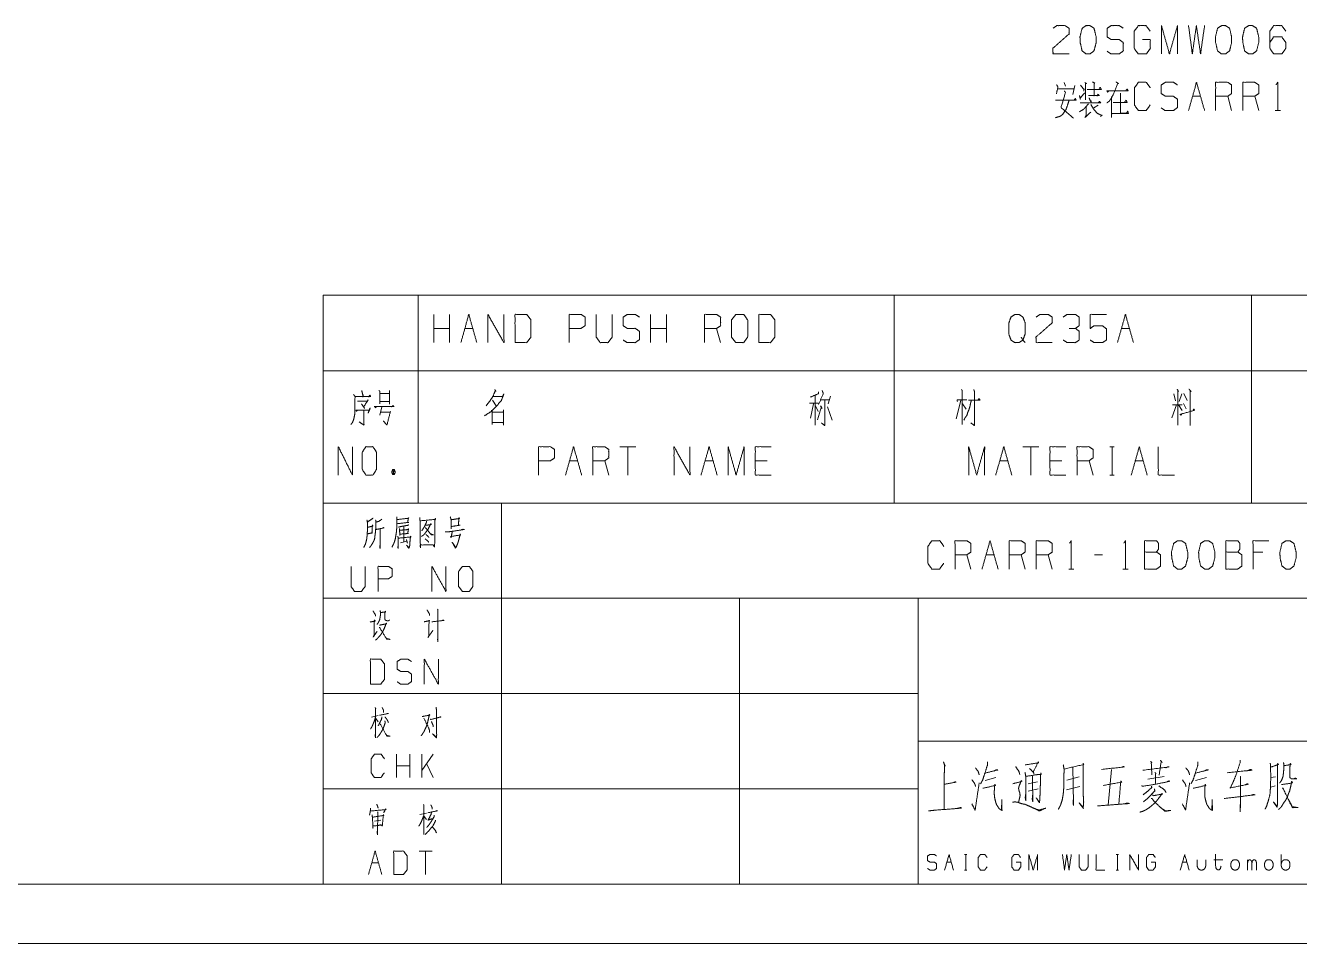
# Model space of a CAD drawing. Header units: millimetres. Extents: x 0 to 420, y 0 to 297.
# Drawn here: x 210 to 317, y 0 to 77.1 of the extents above; entities that cross this region are included whole.
import ezdxf

# ---------------------------------------------------------------- set-up
doc = ezdxf.new("R2010")
doc.units = ezdxf.units.MM
doc.layers.add('101', color=7, linetype='Continuous', true_color=0xffffff)

msp = doc.modelspace()

# ---------------------------------------------------------------- linework, layer by layer
at = {"layer": '101', "color": 72, "linetype": 'Continuous', "lineweight": 18}
for p, q in [((296.71, 71.8), (298.09, 71.8)), ((297.28, 72.33), (297.38, 72.03)), ((298.18, 72.08), (298, 71.33)), ((308.06, 71.18), (308.73, 71.18)), ((311.34, 69.98), (311.01, 71.18)), ((313.62, 69.98), (313.28, 71.18)), ((300.12, 70.43), (299.75, 70.2)), ((315.01, 69.98), (315.44, 69.98)), ((235, 54.46), (235, 48.11)), ((235, 54.46), (243, 54.46)), ((243, 54.46), (243, 48.11)), ((243, 54.46), (283, 54.46)), ((283, 54.46), (313, 54.46)), ((283, 54.46), (283, 48.11)), ((313, 54.46), (338, 54.46)), ((313, 54.46), (313, 48.11)), ((244.3, 50.48), (244.3, 52.85)), ((245.64, 50.48), (245.64, 52.85)), ((262.51, 50.48), (262.51, 52.85)), ((263.85, 50.48), (263.85, 52.85)), ((245.64, 51.68), (244.3, 51.68)), ((246.91, 51.68), (247.58, 51.68)), ((263.85, 51.68), (262.51, 51.68)), ((268.41, 50.48), (268.07, 51.68)), ((302.09, 51.68), (302.76, 51.68)), ((235, 48.11), (235, 37)), ((235, 48.11), (243, 48.11)), ((243, 48.11), (283, 48.11)), ((243, 48.11), (243, 37)), ((283, 48.11), (313, 48.11)), ((283, 48.11), (283, 37)), ((313, 48.11), (338, 48.11)), ((313, 48.11), (313, 37)), ((239.76, 46.22), (240.58, 46.22)), ((240.59, 46.45), (240.59, 45.3)), ((276.35, 46.08), (276.35, 43.55)), ((306.49, 46.18), (306.62, 45.6)), ((307.15, 46.18), (306.94, 45.53)), ((307.33, 46.2), (307.61, 45.62)), ((239.76, 45.53), (240.58, 45.53)), ((239.95, 45.08), (239.76, 44.38)), ((249.23, 45.65), (249.55, 45.17)), ((275.88, 45.4), (276.64, 45.4)), ((276.21, 45.35), (275.95, 44.13)), ((276.39, 45.17), (276.6, 44.7)), ((276.87, 45.12), (276.55, 44)), ((276.78, 45.68), (277.56, 45.68)), ((276.8, 45.17), (276.94, 44.95)), ((277.38, 45.08), (277.79, 43.98)), ((277.63, 45.98), (277.45, 45.35)), ((288.6, 45.62), (288.21, 44.08)), ((288.74, 45.35), (289.04, 44.9)), ((306.72, 45.25), (306.32, 44.17)), ((306.37, 45.25), (307.18, 45.25)), ((306.87, 45.25), (307.18, 44.77)), ((307.31, 45.37), (307.52, 44.92)), ((239.81, 44.65), (240.59, 44.65)), ((261.28, 41.74), (259.94, 41.74)), ((260.61, 41.74), (260.61, 39.36)), ((295.14, 41.74), (293.8, 41.74)), ((294.47, 41.74), (294.47, 39.36)), ((301.12, 41.74), (301.46, 41.74)), ((301.3, 41.74), (301.3, 39.36)), ((240.85, 39.81), (240.99, 39.39)), ((255.72, 40.56), (256.39, 40.56)), ((259, 39.36), (258.67, 40.56)), ((267.1, 40.56), (267.77, 40.56)), ((272.33, 40.56), (271.32, 40.56)), ((291.86, 40.56), (292.53, 40.56)), ((297.08, 40.56), (296.08, 40.56)), ((299.7, 39.36), (299.36, 40.56)), ((303.24, 40.56), (303.91, 40.56)), ((301.12, 39.36), (301.46, 39.36)), ((235, 37), (243, 37)), ((243, 37), (283, 37)), ((283, 37), (313, 37)), ((313, 37), (338, 37)), ((241.79, 35.05), (241.78, 33.74)), ((241.5, 33.66), (242.04, 33.81)), ((289.44, 31.46), (289.1, 32.66)), ((290.71, 32.66), (291.38, 32.66)), ((293.99, 31.46), (293.66, 32.66)), ((296.27, 31.46), (295.93, 32.66)), ((300.49, 32.66), (299.81, 32.66)), ((313.97, 32.89), (313.14, 32.89)), ((297.66, 31.46), (298.09, 31.46)), ((302.21, 31.46), (302.64, 31.46)), ((239.62, 19.15), (239.06, 19.01)), ((239.43, 18.9), (239.63, 18.63)), ((241.17, 13.94), (241.17, 15.91)), ((242.28, 13.94), (242.28, 15.91)), ((243.29, 13.94), (243.29, 15.91)), ((244.25, 15.91), (243.29, 14.54)), ((244.25, 13.94), (243.7, 15.12)), ((242.28, 14.94), (241.17, 14.94)), ((290.64, 13.69), (291.54, 13.94)), ((298.54, 14.01), (297.49, 13.73)), ((301.25, 14.63), (300.98, 11.62)), ((304.3, 13.8), (305.66, 14.04)), ((308.32, 13.69), (309.22, 13.94)), ((315.02, 14.01), (314.63, 13.94)), ((294.25, 13.42), (295.03, 13.59)), ((294.25, 12.8), (295.08, 13)), ((297.47, 12.9), (298.59, 13.18)), ((315, 13.25), (314.63, 13.14)), ((243.7, 10.96), (243.12, 10.84)), ((239.32, 10.28), (239.85, 10.36)), ((243.49, 10.67), (243.68, 10.43)), ((244.18, 7.77), (243.07, 7.77)), ((243.62, 7.77), (243.62, 5.8)), ((239.1, 6.79), (239.66, 6.79)), ((287.41, 6.84), (287.78, 6.84)), ((288.91, 7.48), (289.1, 7.48)), ((289.01, 7.48), (289.01, 6.17)), ((301.64, 7.48), (301.83, 7.48)), ((301.74, 7.48), (301.74, 6.17)), ((307.21, 6.84), (307.58, 6.84)), ((309.85, 7.04), (310.59, 7.04)), ((312.68, 6.17), (312.68, 7.04)), ((315.51, 6.52), (315.51, 7.48)), ((288.91, 6.17), (289.1, 6.17)), ((301.64, 6.17), (301.83, 6.17))]:
    msp.add_line(p, q, dxfattribs=at)
at = {"layer": '101', "color": 133, "linetype": 'Continuous', "lineweight": 18}
for p, q in [((235, 37), (235, 5)), ((235, 37), (415, 37)), ((250, 37), (250, 5)), ((235, 29), (415, 29)), ((270, 29), (270, 5)), ((285, 29), (285, 5)), ((235, 21), (285, 21)), ((285, 17), (394, 17)), ((235, 13), (285, 13)), ((25, 5), (415, 5)), ((235, 5), (415, 5)), ((0, 0), (420, 0))]:
    msp.add_line(p, q, dxfattribs=at)
at = {"layer": '101', "color": 72, "linetype": 'Continuous', "lineweight": 18}
for points, knots in [([(296.34, 76.89), (296.66, 77.11), (297.35, 77.11), (297.68, 76.89), (297.68, 76.41), (296.32, 75.21), (296.34, 74.74), (297.68, 74.74)], [0, 0, 0.069691, 0.192979, 0.265274, 0.350227, 0.674741, 0.759753, 1, 1]), ([(299.45, 74.74), (299.78, 74.99), (299.96, 75.69), (299.96, 76.16), (299.78, 76.89), (299.45, 77.11), (299.11, 77.11), (298.78, 76.89), (298.6, 76.16), (298.62, 75.69), (298.78, 74.99), (299.11, 74.74), (299.45, 74.74)], [0, 0, 0.067524, 0.18397, 0.260583, 0.380943, 0.446139, 0.500306, 0.565503, 0.685862, 0.762528, 0.878309, 0.945834, 1, 1]), ([(300.88, 74.96), (301.21, 74.74), (301.9, 74.74), (302.24, 74.99), (302.24, 75.69), (301.9, 75.94), (301.23, 75.94), (300.88, 76.16), (300.88, 76.89), (301.23, 77.11), (301.9, 77.11), (302.24, 76.89)], [0, 0, 0.068037, 0.184056, 0.254519, 0.372335, 0.442798, 0.555842, 0.62637, 0.748394, 0.818922, 0.931966, 1, 1]), ([(303.84, 75.94), (304.51, 75.94), (304.51, 75.21), (304.18, 74.74), (303.49, 74.74), (303.15, 75.21), (303.15, 76.64), (303.51, 77.11), (304.16, 77.11), (304.5, 76.64)], [0, 0, 0.103295, 0.214795, 0.304261, 0.410274, 0.49974, 0.718895, 0.809957, 0.910534, 1, 1]), ([(305.45, 74.74), (305.45, 77.11), (306.12, 74.74), (306.79, 77.11), (306.79, 74.74)], [0, 0, 0.245192, 0.5, 0.754808, 1, 1]), ([(307.72, 77.11), (308.04, 74.74), (308.38, 77.11), (308.73, 74.74), (309.07, 77.11)], [0, 0, 0.249745, 0.499742, 0.750003, 1, 1]), ([(310.83, 74.74), (311.17, 74.99), (311.34, 75.69), (311.34, 76.16), (311.17, 76.89), (310.83, 77.11), (310.49, 77.11), (310.16, 76.89), (309.98, 76.16), (310, 75.69), (310.16, 74.99), (310.49, 74.74), (310.83, 74.74)], [0, 0, 0.067524, 0.18397, 0.260583, 0.380943, 0.446139, 0.500306, 0.565503, 0.685862, 0.762528, 0.878309, 0.945834, 1, 1]), ([(313.11, 74.74), (313.44, 74.99), (313.62, 75.69), (313.62, 76.16), (313.44, 76.89), (313.11, 77.11), (312.77, 77.11), (312.43, 76.89), (312.26, 76.16), (312.28, 75.69), (312.43, 74.99), (312.77, 74.74), (313.11, 74.74)], [0, 0, 0.067527, 0.183972, 0.260584, 0.380943, 0.446142, 0.500305, 0.565504, 0.685864, 0.76253, 0.87831, 0.945837, 1, 1]), ([(314.55, 75.69), (314.87, 76.16), (315.56, 76.16), (315.9, 75.69), (315.9, 75.21), (315.56, 74.74), (314.87, 74.74), (314.55, 75.21), (314.55, 76.64), (314.87, 77.11), (315.56, 77.11), (315.9, 76.64)], [0, 0, 0.076963, 0.16976, 0.248074, 0.312019, 0.390332, 0.483129, 0.560092, 0.751927, 0.82889, 0.921687, 1, 1]), ([(296.64, 72.15), (296.75, 71.95), (296.62, 71.38)], [0, 0, 0.277924, 1, 1]), ([(298.65, 72.1), (298.95, 71.73), (298.95, 71.8), (298.92, 71.6)], [0, 0, 0.633423, 0.732282, 1, 1]), ([(299.02, 72.33), (299.15, 72.23), (299.06, 72.3), (299.06, 70.88)], [0, 0, 0.093582, 0.161769, 1, 1]), ([(299.2, 71.75), (300.4, 71.75), (300.3, 71.93), (300.21, 71.83)], [0, 0, 0.780463, 0.913335, 1, 1]), ([(299.66, 72.38), (299.85, 72.28), (299.78, 72.3), (299.78, 71.23), (299.31, 71.23), (300.23, 71.23), (300.12, 71.35), (300.03, 71.2)], [0, 0, 0.070461, 0.094633, 0.441074, 0.594869, 0.891068, 0.943894, 1, 1]), ([(301.02, 71.63), (300.93, 71.53), (300.86, 71.63), (302.64, 71.63), (302.57, 71.8), (302.47, 71.68)], [0, 0, 0.055754, 0.106913, 0.852672, 0.931517, 1, 1]), ([(301.64, 72.38), (301.85, 72.23), (301.78, 72.28), (301.32, 71.15), (301.14, 70.88), (301.05, 70.75), (300.86, 70.63)], [0, 0, 0.114303, 0.152408, 0.687106, 0.830944, 0.898298, 1, 1]), ([(304.5, 70.45), (304.16, 69.98), (303.51, 69.98), (303.17, 70.45), (303.17, 71.88), (303.51, 72.35), (304.18, 72.35), (304.51, 71.88)], [0, 0, 0.11457, 0.243368, 0.357935, 0.638584, 0.753152, 0.88543, 1, 1]), ([(305.43, 70.2), (305.76, 69.98), (306.45, 69.98), (306.79, 70.23), (306.79, 70.93), (306.45, 71.18), (305.78, 71.18), (305.43, 71.4), (305.43, 72.13), (305.78, 72.35), (306.45, 72.35), (306.79, 72.13)], [0, 0, 0.068034, 0.184053, 0.254519, 0.372335, 0.442801, 0.555845, 0.62637, 0.748394, 0.818919, 0.931963, 1, 1]), ([(310, 69.98), (310, 72.35), (311.01, 72.35), (311.34, 72.13), (311.34, 71.4), (311.01, 71.18), (310, 71.18)], [0, 0, 0.400951, 0.571036, 0.639278, 0.761673, 0.829915, 1, 1]), ([(312.28, 69.98), (312.28, 72.35), (313.28, 72.35), (313.62, 72.13), (313.62, 71.4), (313.28, 71.18), (312.28, 71.18)], [0, 0, 0.400951, 0.571036, 0.639278, 0.761673, 0.829915, 1, 1]), ([(315.08, 72.15), (315.22, 72.35), (315.22, 69.98)], [0, 0, 0.093492, 1, 1]), ([(296.55, 70.85), (298.28, 70.85), (298.21, 71), (298.11, 70.85)], [0, 0, 0.832092, 0.911755, 1, 1]), ([(297.67, 70.8), (297.52, 70.33), (297.42, 70.05), (297.12, 69.63), (296.89, 69.48), (296.55, 69.38)], [0, 0, 0.256044, 0.408311, 0.677216, 0.81898, 1, 1]), ([(297.29, 71.63), (297.38, 71.5), (297.01, 70.23), (298.05, 69.35)], [0, 0, 0.053862, 0.521062, 1, 1]), ([(298.56, 71.25), (298.63, 70.93), (298.62, 71.03), (298.99, 71.48)], [0, 0, 0.326887, 0.426695, 1, 1]), ([(298.62, 70.63), (300.33, 70.63), (300.24, 70.75), (300.15, 70.65)], [0, 0, 0.856802, 0.933303, 1, 1]), ([(299.36, 71.05), (299.5, 70.75), (299.54, 70.8), (299.54, 70.65)], [0, 0, 0.610906, 0.723698, 1, 1]), ([(301.26, 71.15), (301.26, 69.38), (301.26, 69.73), (302.68, 69.73), (302.61, 69.93), (302.5, 69.75), (302.01, 69.75), (302.01, 71.45), (302.01, 70.65), (301.39, 70.65), (302.57, 70.65), (302.48, 70.85), (302.36, 70.7)], [0, 0, 0.193638, 0.231821, 0.386076, 0.409217, 0.43154, 0.485531, 0.670987, 0.758261, 0.825746, 0.954934, 0.978787, 1, 1]), ([(299.32, 70.55), (299.04, 70.23), (298.9, 70.08), (298.56, 69.88)], [0, 0, 0.419153, 0.61972, 1, 1]), ([(299.13, 70.3), (299.13, 69.58), (299.02, 69.4), (299.5, 69.85)], [0, 0, 0.457255, 0.58631, 1, 1]), ([(299.5, 70.5), (299.75, 70.1), (300.05, 69.75), (300.4, 69.58), (300.47, 69.6), (300.33, 69.48)], [0, 0, 0.295853, 0.586009, 0.834108, 0.881285, 1, 1]), ([(248.85, 50.48), (248.85, 52.85), (250.2, 50.48), (250.2, 52.85)], [0, 0, 0.317574, 0.682426, 1, 1]), ([(251.13, 50.48), (252.12, 50.48), (252.47, 50.95), (252.47, 52.38), (252.12, 52.85), (251.13, 52.85), (251.13, 50.48)], [0, 0, 0.142134, 0.22716, 0.43179, 0.516817, 0.658951, 1, 1]), ([(255.68, 50.48), (255.68, 52.85), (256.69, 52.85), (257.02, 52.63), (257.02, 51.9), (256.67, 51.68), (255.68, 51.68)], [0, 0, 0.401146, 0.571311, 0.639588, 0.762044, 0.832821, 1, 1]), ([(257.96, 52.85), (257.96, 50.95), (258.28, 50.48), (258.95, 50.48), (259.3, 50.95), (259.3, 52.85)], [0, 0, 0.337151, 0.4386, 0.557783, 0.662849, 1, 1]), ([(260.22, 50.7), (260.55, 50.48), (261.24, 50.48), (261.58, 50.73), (261.58, 51.43), (261.24, 51.68), (260.57, 51.68), (260.22, 51.9), (260.22, 52.63), (260.57, 52.85), (261.24, 52.85), (261.58, 52.63)], [0, 0, 0.068037, 0.184056, 0.254519, 0.372335, 0.442798, 0.555842, 0.62637, 0.748394, 0.818922, 0.931966, 1, 1]), ([(267.06, 50.48), (267.06, 52.85), (268.07, 52.85), (268.41, 52.63), (268.41, 51.9), (268.07, 51.68), (267.06, 51.68)], [0, 0, 0.400952, 0.571033, 0.639278, 0.761674, 0.829918, 1, 1]), ([(269.68, 50.48), (270.35, 50.48), (270.68, 50.95), (270.68, 52.38), (270.35, 52.85), (269.68, 52.85), (269.32, 52.38), (269.32, 50.95), (269.68, 50.48)], [0, 0, 0.102684, 0.191619, 0.409477, 0.498411, 0.601095, 0.691619, 0.909477, 1, 1]), ([(271.62, 50.48), (272.61, 50.48), (272.96, 50.95), (272.96, 52.38), (272.61, 52.85), (271.62, 52.85), (271.62, 50.48)], [0, 0, 0.142136, 0.227161, 0.43179, 0.516815, 0.658951, 1, 1]), ([(293.65, 50.95), (293.81, 50.7), (293.48, 50.48), (293.14, 50.48), (292.8, 50.7), (292.63, 51.18), (292.63, 52.15), (292.8, 52.63), (293.14, 52.85), (293.48, 52.85), (293.81, 52.63), (293.99, 52.15), (293.99, 51.2), (293.81, 50.7), (293.99, 50.48)], [0, 0, 0.043279, 0.102317, 0.151367, 0.210407, 0.284429, 0.426831, 0.500853, 0.559894, 0.608944, 0.667982, 0.742004, 0.880755, 0.958211, 1, 1]), ([(294.92, 52.63), (295.24, 52.85), (295.93, 52.85), (296.27, 52.63), (296.27, 52.15), (294.9, 50.95), (294.92, 50.48), (296.27, 50.48)], [0, 0, 0.069691, 0.192979, 0.265274, 0.350227, 0.674741, 0.759752, 1, 1]), ([(298.21, 51.68), (298.54, 51.9), (298.54, 52.63), (298.21, 52.85), (297.52, 52.85), (297.18, 52.63)], [0, 0, 0.153872, 0.429851, 0.583723, 0.846122, 1, 1]), ([(299.46, 50.7), (299.79, 50.48), (300.48, 50.48), (300.82, 50.7), (300.82, 51.65), (300.48, 51.9), (299.79, 51.9), (299.46, 51.68), (299.46, 52.85), (300.82, 52.85)], [0, 0, 0.062229, 0.168345, 0.230571, 0.376816, 0.441264, 0.547379, 0.609609, 0.79049, 1, 1]), ([(297.2, 50.7), (297.52, 50.48), (298.21, 50.48), (298.54, 50.7), (298.54, 51.43), (298.21, 51.68), (297.69, 51.68)], [0, 0, 0.124123, 0.34369, 0.472445, 0.703376, 0.836727, 1, 1]), ([(237.56, 46.13), (237.69, 45.95), (237.66, 44.45), (237.59, 44.08), (237.48, 43.78), (237.34, 43.6)], [0, 0, 0.081566, 0.649824, 0.793832, 0.914832, 1, 1]), ([(237.7, 45.95), (239.01, 45.95), (238.93, 46.08), (238.85, 45.9)], [0, 0, 0.79327, 0.883171, 1, 1]), ([(238.25, 46.45), (238.36, 46), (238.39, 46.08), (238.35, 45.9)], [0, 0, 0.638265, 0.750293, 1, 1]), ([(239.7, 46.47), (239.78, 46.38), (239.78, 45.35)], [0, 0, 0.110318, 1, 1]), ([(249.32, 45.95), (250.08, 45.95), (250.2, 46.18), (249.97, 45.6), (249.55, 45.12), (249.14, 44.7), (248.56, 44.33)], [0, 0, 0.213824, 0.286066, 0.460275, 0.639447, 0.80491, 1, 1]), ([(249.43, 46.55), (249.53, 46.38), (249.48, 46.45), (249.28, 45.98), (249.05, 45.62), (248.7, 45.17)], [0, 0, 0.113643, 0.164652, 0.449685, 0.682203, 1, 1]), ([(276.64, 46.35), (276.64, 46.2), (275.95, 45.9)], [0, 0, 0.166335, 1, 1]), ([(276.94, 46.47), (277.03, 46.22), (276.64, 45.28)], [0, 0, 0.205285, 1, 1]), ([(288.64, 46.55), (288.71, 46.45), (288.71, 43.6)], [0, 0, 0.041199, 1, 1]), ([(289.68, 46.53), (289.73, 46.38), (289.73, 43.53), (289.43, 43.73)], [0, 0, 0.047209, 0.892896, 1, 1]), ([(306.76, 46.58), (306.87, 46.38), (306.81, 46.45), (306.81, 43.55)], [0, 0, 0.070344, 0.098885, 1, 1]), ([(307.75, 46.58), (307.93, 46.38), (307.86, 46.45), (307.86, 43.53)], [0, 0, 0.081006, 0.11229, 1, 1]), ([(237.91, 44.83), (237.81, 44.7), (237.77, 44.8), (238.91, 44.8), (238.96, 45), (238.79, 44.55)], [0, 0, 0.074524, 0.127161, 0.67261, 0.770465, 1, 1]), ([(237.89, 45.55), (238.71, 45.55), (238.8, 45.68), (238.41, 45.08), (238.5, 44.95), (238.22, 45.35)], [0, 0, 0.349352, 0.41636, 0.723317, 0.790325, 1, 1]), ([(239.46, 45.08), (239.41, 45), (239.32, 45.12), (240.97, 45.12), (240.87, 45.2), (240.76, 45.08)], [0, 0, 0.040633, 0.112439, 0.86841, 0.923643, 1, 1]), ([(277.15, 45.68), (277.15, 43.53), (276.87, 43.73)], [0, 0, 0.861245, 1, 1]), ([(288.3, 45.53), (288.28, 45.68), (289.1, 45.68)], [0, 0, 0.156667, 1, 1]), ([(289.47, 45.62), (289.4, 45.37), (289.36, 45.15), (289.29, 44.9), (289.18, 44.65), (289.1, 44.38), (288.95, 44.17), (288.85, 43.98)], [0, 0, 0.146031, 0.274053, 0.420084, 0.572724, 0.735083, 0.872755, 1, 1]), ([(289.22, 45.65), (290.21, 45.65), (290.12, 45.78), (290.01, 45.65)], [0, 0, 0.757413, 0.874554, 1, 1]), ([(238.44, 44.83), (238.44, 43.55), (238.03, 43.83)], [0, 0, 0.721581, 1, 1]), ([(240.67, 44.73), (240.37, 43.55), (240.07, 43.9)], [0, 0, 0.725031, 1, 1]), ([(249.16, 44.8), (249.21, 44.73), (249.21, 43.6), (249.21, 43.78), (250.15, 43.78), (250.15, 43.55), (250.15, 44.83), (250.15, 44.65), (249.25, 44.65)], [0, 0, 0.018725, 0.248079, 0.283757, 0.474741, 0.520613, 0.780549, 0.816226, 1, 1]), ([(307.15, 44.5), (307.1, 44.38), (306.99, 44.45), (308.23, 44.8), (308.17, 44.92), (308.1, 44.77)], [0, 0, 0.073272, 0.143369, 0.837239, 0.91051, 1, 1]), ([(253.11, 39.36), (253.11, 41.74), (254.11, 41.74), (254.45, 41.51), (254.45, 40.79), (254.1, 40.56), (253.11, 40.56)], [0, 0, 0.401146, 0.571314, 0.639588, 0.762043, 0.832817, 1, 1]), ([(257.66, 39.36), (257.66, 41.74), (258.67, 41.74), (259, 41.51), (259, 40.79), (258.67, 40.56), (257.66, 40.56)], [0, 0, 0.400952, 0.571034, 0.639278, 0.761674, 0.829918, 1, 1]), ([(272.66, 39.36), (271.32, 39.36), (271.32, 41.74), (272.66, 41.74)], [0, 0, 0.26539, 0.73461, 1, 1]), ([(297.42, 39.36), (296.08, 39.36), (296.08, 41.74), (297.42, 41.74)], [0, 0, 0.26539, 0.73461, 1, 1]), ([(298.35, 39.36), (298.35, 41.74), (299.36, 41.74), (299.7, 41.51), (299.7, 40.79), (299.36, 40.56), (298.35, 40.56)], [0, 0, 0.400952, 0.571034, 0.639278, 0.761674, 0.829918, 1, 1]), ([(236.28, 39.36), (236.28, 41.74), (237.47, 39.36), (237.47, 41.74)], [0, 0, 0.320621, 0.679379, 1, 1]), ([(238.6, 39.36), (239.2, 39.36), (239.5, 39.84), (239.5, 41.26), (239.2, 41.74), (238.6, 41.74), (238.29, 41.26), (238.29, 39.84), (238.6, 39.36)], [0, 0, 0.094594, 0.183574, 0.409674, 0.498654, 0.593248, 0.683574, 0.909674, 1, 1]), ([(264.49, 39.36), (264.49, 41.74), (265.83, 39.36), (265.83, 41.74)], [0, 0, 0.317574, 0.682426, 1, 1]), ([(269.04, 39.36), (269.04, 41.74), (269.71, 39.36), (270.38, 41.74), (270.38, 39.36)], [0, 0, 0.245192, 0.5, 0.754808, 1, 1]), ([(289.25, 39.36), (289.25, 41.74), (289.92, 39.36), (290.59, 41.74), (290.59, 39.36)], [0, 0, 0.245192, 0.5, 0.754808, 1, 1]), ([(305.18, 41.74), (305.18, 39.36), (306.53, 39.36)], [0, 0, 0.638733, 1, 1]), ([(240.85, 39.39), (240.99, 39.39), (241.07, 39.61), (240.99, 39.81), (240.85, 39.81), (240.77, 39.61), (240.85, 39.39), (240.99, 39.81)], [0, 0, 0.086283, 0.23189, 0.363169, 0.449452, 0.580731, 0.726338, 1, 1]), ([(239.2, 35.73), (239.14, 35.69), (238.72, 35.4), (238.69, 35.58), (238.73, 35.4), (238.73, 34.83), (238.72, 34.47), (238.7, 34.23), (238.67, 33.99), (238.62, 33.77), (238.56, 33.55), (238.48, 33.39), (238.42, 33.26)], [0, 0, 0.024363, 0.186803, 0.243942, 0.302154, 0.485023, 0.597668, 0.675195, 0.753199, 0.825098, 0.898191, 0.953346, 1, 1]), ([(239.94, 35.64), (239.69, 35.47), (239.45, 35.4), (239.42, 35.58), (239.45, 35.31), (239.44, 35.05), (239.42, 34.76), (239.4, 34.52), (239.37, 34.3), (239.34, 34.05), (239.3, 33.88), (239.22, 33.74), (239.14, 33.59), (239.06, 33.46), (238.98, 33.35), (238.9, 33.26)], [0, 0, 0.096323, 0.172941, 0.229419, 0.31342, 0.396988, 0.487497, 0.564126, 0.634338, 0.711439, 0.768976, 0.817389, 0.871907, 0.92032, 0.962889, 1, 1]), ([(241.2, 35.84), (241.21, 35.64), (241.21, 35.29), (241.2, 34.96), (241.18, 34.74), (241.15, 34.45), (241.11, 34.21), (241.06, 33.94), (241, 33.74), (240.92, 33.55), (240.79, 33.3)], [0, 0, 0.076501, 0.212087, 0.339339, 0.424292, 0.535104, 0.630036, 0.733301, 0.813244, 0.895184, 1, 1]), ([(241.25, 35.62), (242.21, 35.73), (242.17, 35.78), (242.12, 35.38), (242.2, 35.38), (241.23, 35.27)], [0, 0, 0.39108, 0.416924, 0.577585, 0.60892, 1, 1]), ([(243.12, 35.8), (243.15, 35.51), (243.18, 33.24), (243.17, 33.48), (244.27, 33.48), (244.2, 33.5), (244.04, 33.48)], [0, 0, 0.069512, 0.617083, 0.675676, 0.942511, 0.962039, 1, 1]), ([(243.17, 35.51), (244.48, 35.64), (244.43, 35.71), (244.4, 35.51), (244.38, 33.52), (244.37, 33.3), (244.26, 33.48)], [0, 0, 0.32813, 0.348326, 0.398409, 0.893176, 0.948286, 1, 1]), ([(243.68, 35.49), (243.68, 35.38), (243.54, 35.05), (243.37, 34.78), (243.29, 34.67)], [0, 0, 0.119857, 0.510439, 0.853216, 1, 1]), ([(245.69, 35.86), (245.76, 35.6), (245.76, 34.83), (245.76, 35.03), (246.51, 35.14), (246.38, 35.14), (246.41, 35.69), (246.43, 35.78), (246.46, 35.71), (246.35, 35.69), (245.76, 35.6)], [0, 0, 0.076615, 0.294118, 0.350048, 0.563217, 0.598361, 0.753969, 0.779212, 0.799823, 0.831203, 1, 1]), ([(238.76, 34.41), (238.8, 34.43), (239.15, 34.5), (239.11, 34.47), (239.15, 35.16), (239.19, 35.07), (238.75, 34.96)], [0, 0, 0.022681, 0.239273, 0.269981, 0.676983, 0.732557, 1, 1]), ([(239.44, 34.78), (240.14, 34.92), (240.09, 34.94), (240.01, 34.89)], [0, 0, 0.834819, 0.895271, 1, 1]), ([(239.79, 34.83), (239.79, 33.19), (239.78, 33.3), (239.79, 33.48)], [0, 0, 0.849785, 0.907773, 1, 1]), ([(242.2, 35.18), (242.15, 35.14), (241.76, 35.07), (241.54, 35.03), (241.34, 34.98)], [0, 0, 0.07226, 0.516589, 0.766867, 1, 1]), ([(241.42, 34.87), (241.43, 34.72), (241.46, 34.27), (241.45, 34.39), (242.18, 34.45), (242.12, 34.45), (242.17, 34.85), (242.2, 34.78), (241.43, 34.72)], [0, 0, 0.056492, 0.217482, 0.258029, 0.525926, 0.548635, 0.694164, 0.720796, 1, 1]), ([(243.6, 35.16), (243.66, 35.14), (244.1, 35.2), (244.06, 35.27), (243.85, 34.85), (243.7, 34.63), (243.56, 34.45), (243.42, 34.3), (243.26, 34.19)], [0, 0, 0.033928, 0.260451, 0.302015, 0.540804, 0.679359, 0.795007, 0.902031, 1, 1]), ([(243.57, 34.92), (243.62, 34.92), (244.1, 34.34), (244.27, 34.34), (244.1, 34.39), (244.02, 34.43)], [0, 0, 0.037884, 0.645156, 0.784053, 0.927468, 1, 1]), ([(243.65, 34.36), (243.82, 34.21), (243.9, 34.1)], [0, 0, 0.630834, 1, 1]), ([(245.27, 34.58), (245.48, 34.58), (245.88, 34.63), (246.88, 34.78), (246.77, 34.8), (246.61, 34.76)], [0, 0, 0.107045, 0.322389, 0.855631, 0.914429, 1, 1]), ([(245.87, 34.63), (245.76, 34.1), (245.72, 34.19), (246.55, 34.32), (246.51, 34.41), (246.51, 34.32), (246.41, 33.94), (246.35, 33.7), (246.27, 33.5), (246.21, 33.35), (246.16, 33.24), (246.13, 33.22), (245.85, 33.72), (246.15, 33.26)], [0, 0, 0.136367, 0.159976, 0.371153, 0.396349, 0.418608, 0.516111, 0.579315, 0.633124, 0.675136, 0.705359, 0.714999, 0.861275, 1, 1]), ([(241.29, 34.23), (241.31, 34.03), (241.32, 33.52), (241.31, 33.19), (241.29, 33.28), (241.32, 33.5)], [0, 0, 0.147471, 0.523365, 0.768668, 0.835023, 1, 1]), ([(241.32, 34.05), (242.39, 34.16), (242.35, 34.23), (242.34, 34.12), (242.29, 33.61), (242.28, 33.41), (242.21, 33.19), (242.01, 33.48), (242.23, 33.26)], [0, 0, 0.374083, 0.399749, 0.43883, 0.61759, 0.687459, 0.767887, 0.891105, 1, 1]), ([(242, 33.94), (242.06, 33.77), (242.09, 33.63)], [0, 0, 0.579215, 1, 1]), ([(243.59, 33.99), (243.79, 33.83), (243.88, 33.72)], [0, 0, 0.637944, 1, 1]), ([(287.14, 31.94), (286.81, 31.46), (286.15, 31.46), (285.82, 31.94), (285.82, 33.36), (286.15, 33.84), (286.83, 33.84), (287.16, 33.36)], [0, 0, 0.114568, 0.243366, 0.357936, 0.638584, 0.753154, 0.885433, 1, 1]), ([(288.1, 31.46), (288.1, 33.84), (289.1, 33.84), (289.44, 33.61), (289.44, 32.89), (289.1, 32.66), (288.1, 32.66)], [0, 0, 0.400951, 0.571036, 0.639278, 0.761673, 0.829915, 1, 1]), ([(290.37, 31.46), (291.04, 33.84), (291.72, 31.46)], [0, 0, 0.499999, 1, 1]), ([(292.65, 31.46), (292.65, 33.84), (293.66, 33.84), (293.99, 33.61), (293.99, 32.89), (293.66, 32.66), (292.65, 32.66)], [0, 0, 0.400952, 0.571034, 0.639278, 0.761674, 0.829918, 1, 1]), ([(294.92, 31.46), (294.92, 33.84), (295.93, 33.84), (296.27, 33.61), (296.27, 32.89), (295.93, 32.66), (294.92, 32.66)], [0, 0, 0.400952, 0.571034, 0.639278, 0.761674, 0.829918, 1, 1]), ([(297.73, 33.64), (297.87, 33.84), (297.87, 31.46)], [0, 0, 0.09349, 1, 1]), ([(302.28, 33.64), (302.43, 33.84), (302.43, 31.46)], [0, 0, 0.093486, 1, 1]), ([(304.03, 32.89), (304.03, 33.84), (305.04, 33.84), (305.2, 33.61), (305.2, 33.14), (305.04, 32.89), (304.03, 32.89), (304.03, 31.46), (305.02, 31.46), (305.36, 31.69), (305.36, 32.66), (305.04, 32.89)], [0, 0, 0.115917, 0.238845, 0.272468, 0.330427, 0.366583, 0.489512, 0.663388, 0.78416, 0.833484, 0.952452, 1, 1]), ([(307.14, 31.46), (307.47, 31.71), (307.65, 32.41), (307.65, 32.89), (307.47, 33.61), (307.14, 33.84), (306.8, 33.84), (306.47, 33.61), (306.29, 32.89), (306.31, 32.41), (306.47, 31.71), (306.8, 31.46), (307.14, 31.46)], [0, 0, 0.067524, 0.183971, 0.260583, 0.380943, 0.446139, 0.500306, 0.565503, 0.685862, 0.762528, 0.878309, 0.945833, 1, 1]), ([(309.41, 31.46), (309.75, 31.71), (309.93, 32.41), (309.93, 32.89), (309.75, 33.61), (309.41, 33.84), (309.08, 33.84), (308.74, 33.61), (308.57, 32.89), (308.58, 32.41), (308.74, 31.71), (309.08, 31.46), (309.41, 31.46)], [0, 0, 0.067524, 0.183971, 0.260583, 0.380943, 0.446139, 0.500306, 0.565503, 0.685862, 0.762528, 0.878309, 0.945833, 1, 1]), ([(310.86, 32.89), (310.86, 33.84), (311.87, 33.84), (312.03, 33.61), (312.03, 33.14), (311.87, 32.89), (310.86, 32.89), (310.86, 31.46), (311.85, 31.46), (312.19, 31.69), (312.19, 32.66), (311.87, 32.89)], [0, 0, 0.115917, 0.238847, 0.27247, 0.330428, 0.366585, 0.489515, 0.66339, 0.784165, 0.833487, 0.952454, 1, 1]), ([(313.14, 31.46), (313.14, 33.84), (314.48, 33.84)], [0, 0, 0.63873, 1, 1]), ([(316.24, 31.46), (316.58, 31.71), (316.76, 32.41), (316.76, 32.89), (316.58, 33.61), (316.24, 33.84), (315.91, 33.84), (315.57, 33.61), (315.4, 32.89), (315.41, 32.41), (315.57, 31.71), (315.91, 31.46), (316.24, 31.46)], [0, 0, 0.067527, 0.183973, 0.260585, 0.380944, 0.446144, 0.500307, 0.565506, 0.685865, 0.76253, 0.87831, 0.945837, 1, 1]), ([(237.36, 31.68), (237.36, 30), (237.64, 29.58), (238.23, 29.58), (238.54, 30), (238.54, 31.68)], [0, 0, 0.33715, 0.438599, 0.557782, 0.66285, 1, 1]), ([(239.62, 29.58), (239.62, 31.68), (240.51, 31.68), (240.81, 31.48), (240.81, 30.84), (240.49, 30.64), (239.62, 30.64)], [0, 0, 0.401145, 0.571312, 0.639588, 0.762043, 0.832818, 1, 1]), ([(244.15, 29.58), (244.15, 31.68), (245.33, 29.58), (245.33, 31.68)], [0, 0, 0.317575, 0.682425, 1, 1]), ([(246.71, 29.58), (247.3, 29.58), (247.59, 30), (247.59, 31.26), (247.3, 31.68), (246.71, 31.68), (246.39, 31.26), (246.39, 30), (246.71, 29.58)], [0, 0, 0.102684, 0.19162, 0.409478, 0.498414, 0.601098, 0.69162, 0.909478, 1, 1]), ([(239.2, 27.94), (239.39, 27.63), (239.42, 27.5)], [0, 0, 0.726452, 1, 1]), ([(239.81, 27.98), (239.82, 27.78), (239.82, 27.56), (239.79, 27.37), (239.75, 27.17), (239.68, 27.03), (239.62, 26.92), (239.54, 26.81)], [0, 0, 0.161539, 0.340478, 0.503498, 0.668955, 0.787647, 0.890428, 1, 1]), ([(239.84, 27.81), (240.26, 27.85), (240.23, 27.92), (240.18, 27.74), (240.18, 27.59), (240.18, 27.3), (240.2, 27.23), (240.23, 27.17), (240.29, 27.14), (240.37, 27.12), (240.48, 27.12), (240.54, 27.14), (240.59, 27.19)], [0, 0, 0.256861, 0.301243, 0.412007, 0.505689, 0.679669, 0.720918, 0.765306, 0.805452, 0.854617, 0.920845, 0.960991, 1, 1]), ([(243.74, 28.03), (243.93, 27.7), (243.96, 27.56)], [0, 0, 0.736529, 1, 1]), ([(244.63, 28.09), (244.65, 27.94), (244.65, 25.36), (244.63, 25.53), (244.65, 25.75)], [0, 0, 0.049515, 0.872926, 0.929447, 1, 1]), ([(238.96, 27.01), (239.39, 27.1), (239.32, 27.19), (239.31, 27.01), (239.29, 25.84), (239.21, 25.75), (239.54, 26.22)], [0, 0, 0.167422, 0.209474, 0.278414, 0.733408, 0.779231, 1, 1]), ([(239.75, 26.75), (240.35, 26.86), (240.31, 26.92), (240.17, 26.53), (240.09, 26.35), (240.01, 26.2), (239.89, 26), (239.75, 25.82), (239.6, 25.67), (239.5, 25.55), (239.4, 25.49)], [0, 0, 0.254941, 0.288363, 0.462053, 0.541623, 0.612966, 0.709673, 0.80267, 0.888733, 0.952733, 1, 1]), ([(243.51, 27.03), (243.94, 27.12), (243.91, 27.17), (243.88, 25.8), (243.82, 25.71), (244.24, 26.33)], [0, 0, 0.163595, 0.183435, 0.685805, 0.725489, 1, 1]), ([(244.15, 27.03), (245.16, 27.14), (245.1, 27.17), (244.97, 27.12)], [0, 0, 0.837047, 0.891364, 1, 1]), ([(239.73, 26.55), (239.76, 26.55), (240.34, 25.58), (240.63, 25.55), (240.34, 25.62), (240.26, 25.71)], [0, 0, 0.016597, 0.617583, 0.775731, 0.937327, 1, 1]), ([(238.98, 21.79), (239.85, 21.79), (240.17, 22.21), (240.17, 23.47), (239.85, 23.89), (238.98, 23.89), (238.98, 21.79)], [0, 0, 0.142136, 0.227161, 0.43179, 0.516816, 0.658952, 1, 1]), ([(241.23, 21.99), (241.52, 21.79), (242.13, 21.79), (242.43, 22.01), (242.43, 22.63), (242.13, 22.85), (241.54, 22.85), (241.23, 23.05), (241.23, 23.69), (241.54, 23.89), (242.13, 23.89), (242.43, 23.69)], [0, 0, 0.068036, 0.184055, 0.254519, 0.372335, 0.4428, 0.555844, 0.62637, 0.748394, 0.81892, 0.931964, 1, 1]), ([(243.51, 21.79), (243.51, 23.89), (244.69, 21.79), (244.69, 23.89)], [0, 0, 0.317575, 0.682425, 1, 1]), ([(239.37, 19.83), (239.44, 19.71), (239.41, 19.75), (239.41, 17.31), (239.38, 17.45), (239.41, 17.66)], [0, 0, 0.048142, 0.065074, 0.880813, 0.930182, 1, 1]), ([(239.75, 19.17), (240.49, 19.32), (240.44, 19.34), (240.36, 19.29)], [0, 0, 0.838754, 0.907252, 1, 1]), ([(239.97, 19.83), (240.06, 19.65), (240.09, 19.52), (240.09, 19.4)], [0, 0, 0.449924, 0.728677, 1, 1]), ([(244.5, 19.85), (244.53, 19.63), (244.53, 18.05), (244.55, 17.54), (244.53, 17.33), (244.52, 17.29), (244.2, 17.62), (244.52, 17.33)], [0, 0, 0.066217, 0.519982, 0.669307, 0.729162, 0.741827, 0.875056, 1, 1]), ([(239.41, 19.01), (239.32, 18.72), (239.22, 18.47), (239.12, 18.24), (239, 18.03)], [0, 0, 0.285939, 0.539663, 0.775435, 1, 1]), ([(240.2, 18.72), (240.22, 18.55), (240.13, 18.26), (240.04, 18.03), (239.94, 17.85), (239.76, 17.56), (239.66, 17.43), (239.53, 17.31)], [0, 0, 0.103476, 0.291956, 0.443856, 0.576191, 0.787107, 0.887318, 1, 1]), ([(239.94, 19.03), (239.92, 18.86), (239.78, 18.57), (239.68, 18.36), (239.62, 18.28)], [0, 0, 0.201933, 0.596284, 0.876828, 1, 1]), ([(239.81, 18.43), (239.85, 18.38), (240.36, 17.43), (240.64, 17.41), (240.38, 17.47), (240.3, 17.56)], [0, 0, 0.033497, 0.633662, 0.788434, 0.938664, 1, 1]), ([(240.22, 19.03), (240.39, 18.8), (240.44, 18.69), (240.49, 18.57)], [0, 0, 0.535199, 0.744449, 1, 1]), ([(243.33, 19.07), (243.98, 19.19), (243.93, 19.25), (243.89, 19.01), (243.83, 18.76), (243.77, 18.49), (243.65, 18.16), (243.52, 17.89), (243.51, 17.85), (243.39, 17.66), (243.25, 17.45)], [0, 0, 0.244428, 0.272774, 0.366789, 0.461906, 0.564547, 0.695473, 0.807142, 0.823507, 0.905515, 1, 1]), ([(243.48, 18.92), (243.87, 18.12), (243.95, 17.89), (243.96, 17.74)], [0, 0, 0.70022, 0.886543, 1, 1]), ([(244.01, 18.84), (244.05, 18.82), (244.9, 19.03), (244.84, 19.05), (244.78, 19.01)], [0, 0, 0.045965, 0.873307, 0.932104, 1, 1]), ([(244.11, 18.65), (244.24, 18.34), (244.25, 18.2)], [0, 0, 0.698424, 1, 1]), ([(240.14, 14.34), (239.87, 13.94), (239.32, 13.94), (239.05, 14.34), (239.05, 15.52), (239.32, 15.91), (239.88, 15.91), (240.16, 15.52)], [0, 0, 0.114569, 0.243366, 0.357935, 0.638584, 0.753153, 0.885431, 1, 1]), ([(287.13, 15.25), (287.27, 14.9), (287.23, 15.01), (287.2, 14.28), (287.2, 12.25), (287.18, 11.28)], [0, 0, 0.088891, 0.116032, 0.287978, 0.770794, 1, 1]), ([(290.83, 15.25), (290.83, 15.01), (290.59, 14.25), (290.42, 13.73), (290.25, 13.42)], [0, 0, 0.124612, 0.535976, 0.817159, 1, 1]), ([(294, 15.01), (295.13, 15.18), (295.1, 15.25), (294.66, 14.42), (294.37, 14.7), (294.69, 14.38), (294.74, 14.25)], [0, 0, 0.361753, 0.385074, 0.683733, 0.811934, 0.953357, 1, 1]), ([(297.2, 15.01), (297.27, 14.59), (297.25, 14.18), (297.25, 13.45), (297.22, 12.8), (297.17, 12.42), (297.1, 12.04), (296.98, 11.66), (296.88, 11.45), (296.78, 11.28)], [0, 0, 0.110336, 0.219176, 0.409317, 0.581468, 0.681885, 0.783317, 0.887931, 0.947989, 1, 1]), ([(297.27, 14.66), (298.91, 15.04), (298.86, 15.14), (298.86, 14.63), (298.88, 13.21), (298.88, 12.38), (298.91, 11.87), (298.88, 11.52), (298.88, 11.35), (298.52, 11.83), (298.86, 11.45)], [0, 0, 0.250211, 0.267275, 0.344454, 0.55544, 0.678925, 0.756189, 0.80777, 0.833496, 0.923863, 1, 1]), ([(304.54, 15.32), (304.64, 15.18), (304.59, 15.18), (304.64, 14.18)], [0, 0, 0.138589, 0.178592, 1, 1]), ([(305.37, 15.39), (305.51, 15.21), (305.42, 15.28), (305.25, 14.14)], [0, 0, 0.151118, 0.230947, 1, 1]), ([(308.51, 15.25), (308.51, 15.01), (308.27, 14.25), (308.1, 13.73), (307.93, 13.42)], [0, 0, 0.124612, 0.535976, 0.817159, 1, 1]), ([(312.05, 15.39), (312.05, 15.18), (311.73, 14.21), (311.51, 13.66), (311.24, 13.07), (311.2, 13.07), (312.76, 13.38), (312.66, 13.42), (312.44, 13.32)], [0, 0, 0.046524, 0.275032, 0.408545, 0.553501, 0.564465, 0.92219, 0.945453, 1, 1]), ([(314.59, 15.14), (314.61, 14.87), (314.63, 14.01), (314.61, 13.18), (314.56, 12.52), (314.41, 11.94), (314.27, 11.52), (314.15, 11.28)], [0, 0, 0.070329, 0.28934, 0.499598, 0.66644, 0.819873, 0.931329, 1, 1]), ([(314.66, 14.83), (315.29, 15.04), (315.2, 15.11), (315.2, 11.76), (315.17, 11.52), (315.15, 11.45), (314.85, 11.9), (315.15, 11.52)], [0, 0, 0.122094, 0.143965, 0.756447, 0.800872, 0.814266, 0.912285, 1, 1]), ([(315.71, 15.21), (315.73, 14.87), (315.71, 14.42), (315.66, 14.04), (315.56, 13.76), (315.44, 13.56), (315.37, 13.49)], [0, 0, 0.190955, 0.438946, 0.650198, 0.811822, 0.94447, 1, 1]), ([(315.76, 14.94), (316.34, 15.04), (316.27, 15.14), (316.22, 14.63), (316.22, 14.18), (316.24, 13.94), (316.37, 13.83), (316.81, 13.83), (316.71, 13.9), (316.54, 13.83)], [0, 0, 0.209703, 0.254415, 0.437769, 0.595975, 0.681595, 0.738019, 0.892888, 0.935041, 1, 1]), ([(289.81, 14.76), (290.03, 14.49), (290.08, 14.35), (290.13, 14.18)], [0, 0, 0.519919, 0.73571, 1, 1]), ([(290.66, 14.32), (291.71, 14.59), (291.54, 14.59), (291.37, 14.49)], [0, 0, 0.745411, 0.862774, 1, 1]), ([(293.2, 14.87), (293.47, 14.45), (293.54, 14.21)], [0, 0, 0.661595, 1, 1]), ([(293.98, 14.38), (294.05, 14.01), (294.05, 12), (294, 12.25), (294.05, 12.59)], [0, 0, 0.129595, 0.800553, 0.883167, 1, 1]), ([(294.05, 14.04), (294.93, 14.18), (295.35, 14.21), (295.3, 14.35), (295.27, 13.28), (295.25, 12.63), (295.22, 12.07), (295.2, 11.83), (294.91, 12.25)], [0, 0, 0.19844, 0.29133, 0.324006, 0.56283, 0.709269, 0.832622, 0.88681, 1, 1]), ([(294.61, 14.07), (294.61, 13.21), (294.64, 12.38), (294.64, 11.9), (294.59, 12.14), (294.64, 12.56)], [0, 0, 0.304008, 0.595981, 0.766226, 0.853067, 1, 1]), ([(298, 14.8), (298.05, 12.07), (298.05, 11.59), (298.03, 11.8), (298.05, 12.21)], [0, 0, 0.711345, 0.837386, 0.891777, 1, 1]), ([(300.42, 14.63), (302.34, 14.83), (302.25, 14.87), (302.08, 14.8)], [0, 0, 0.870762, 0.917258, 1, 1]), ([(303.88, 14.56), (306.08, 14.83), (305.95, 14.83), (305.81, 14.76)], [0, 0, 0.886329, 0.935184, 1, 1]), ([(304.9, 14.38), (305, 14.28), (304.95, 14.25), (304.93, 13.42)], [0, 0, 0.138047, 0.196037, 1, 1]), ([(307.49, 14.76), (307.71, 14.49), (307.76, 14.35), (307.81, 14.18)], [0, 0, 0.519919, 0.73571, 1, 1]), ([(308.34, 14.32), (309.39, 14.59), (309.22, 14.59), (309.05, 14.49)], [0, 0, 0.745418, 0.86277, 1, 1]), ([(310.98, 14.35), (313.05, 14.56), (312.95, 14.63), (312.68, 14.52)], [0, 0, 0.836554, 0.884532, 1, 1]), ([(312.07, 14.04), (312.1, 13.87), (312.07, 11.07), (312.05, 11.35), (312.07, 11.69)], [0, 0, 0.048504, 0.826565, 0.903707, 1, 1]), ([(287.23, 13.38), (288.2, 13.56), (288.13, 13.59), (287.96, 13.52)], [0, 0, 0.788943, 0.853361, 1, 1]), ([(289.52, 13.76), (289.74, 13.45), (289.79, 13.35), (289.83, 13.18)], [0, 0, 0.564231, 0.734008, 1, 1]), ([(289.52, 11.73), (289.79, 11.21), (290.13, 13.49)], [0, 0, 0.202025, 1, 1]), ([(290.44, 13.04), (291.49, 13.28), (291.44, 13.38), (291.42, 13.14), (291.4, 12.8), (291.4, 12.56), (291.42, 12.28), (291.52, 11.87), (291.59, 11.66), (291.69, 11.52), (291.79, 11.35), (291.91, 11.25), (292.05, 11.18), (292.03, 12.11), (292.01, 11.25)], [0, 0, 0.198341, 0.219427, 0.264158, 0.327895, 0.3724, 0.423461, 0.501845, 0.542306, 0.573453, 0.609975, 0.639452, 0.669269, 0.84099, 1, 1]), ([(292.96, 13.42), (293.74, 13.63), (293.66, 13.69), (293.59, 13.49), (293.47, 13.18), (293.44, 13.04), (293.47, 12.87), (293.54, 12.66), (293.57, 12.42), (293.49, 12.07), (293.44, 11.87)], [0, 0, 0.288064, 0.323943, 0.402265, 0.521269, 0.571261, 0.63341, 0.711732, 0.798322, 0.924133, 1, 1]), ([(300.56, 13.28), (302.1, 13.56), (302.03, 13.66), (301.86, 11.69)], [0, 0, 0.426351, 0.460965, 1, 1]), ([(303.78, 13.25), (303.86, 13.21), (303.9, 13.21), (305.15, 13.42), (306.15, 13.63), (306.08, 13.66), (305.91, 13.59)], [0, 0, 0.030219, 0.048442, 0.519512, 0.900991, 0.93121, 1, 1]), ([(304.61, 13.21), (304.64, 13.07), (304.59, 13.07), (304.3, 12.8), (303.9, 12.49)], [0, 0, 0.128573, 0.17333, 0.54243, 1, 1]), ([(304.86, 13), (304.9, 12.76), (304.86, 12.8), (304.51, 12.42), (304.22, 12.14), (303.93, 11.9)], [0, 0, 0.154138, 0.191518, 0.510905, 0.762591, 1, 1]), ([(305.22, 13.25), (305.71, 12.9), (305.83, 12.69)], [0, 0, 0.713213, 1, 1]), ([(307.2, 13.76), (307.42, 13.45), (307.47, 13.35), (307.51, 13.18)], [0, 0, 0.564239, 0.734012, 1, 1]), ([(307.2, 11.73), (307.47, 11.21), (307.81, 13.49)], [0, 0, 0.202027, 1, 1]), ([(308.12, 13.04), (309.17, 13.28), (309.12, 13.38), (309.1, 13.14), (309.08, 12.8), (309.08, 12.56), (309.1, 12.28), (309.2, 11.87), (309.27, 11.66), (309.37, 11.52), (309.47, 11.35), (309.59, 11.25), (309.73, 11.18), (309.71, 12.11), (309.68, 11.25)], [0, 0, 0.198341, 0.219426, 0.264158, 0.327895, 0.3724, 0.423461, 0.501845, 0.542305, 0.57345, 0.609972, 0.639449, 0.66927, 0.84099, 1, 1]), ([(315.54, 13.35), (316.46, 13.49), (316.39, 13.63), (316.32, 13.25), (316.22, 12.83), (316.12, 12.59), (316.02, 12.31), (315.88, 12.04), (315.68, 11.76), (315.54, 11.52), (315.39, 11.35), (315.27, 11.25)], [0, 0, 0.248088, 0.28944, 0.391759, 0.504363, 0.573317, 0.650816, 0.73352, 0.823008, 0.897766, 0.957654, 1, 1]), ([(315.59, 13.04), (315.66, 13.04), (316.44, 11.42), (316.93, 11.42), (316.44, 11.49), (316.15, 12.04)], [0, 0, 0.021039, 0.538448, 0.678706, 0.82036, 1, 1]), ([(292.93, 11.87), (293.13, 11.9), (293.35, 11.87), (293.66, 11.76), (293.98, 11.69), (294.44, 11.49), (294.86, 11.31), (295.18, 11.14), (295.74, 11.38), (295.18, 11.21), (294.91, 11.28)], [0, 0, 0.051192, 0.108601, 0.194771, 0.278606, 0.409731, 0.525759, 0.619013, 0.776803, 0.92843, 1, 1]), ([(300.08, 11.56), (302.74, 11.76), (302.61, 11.8), (302.39, 11.76)], [0, 0, 0.884285, 0.926313, 1, 1]), ([(304.69, 12.49), (304.76, 12.42), (305.54, 12.56), (305.49, 12.59), (305.2, 12.18), (305.03, 11.97), (304.83, 11.76), (304.61, 11.56), (304.37, 11.38), (304.1, 11.21), (303.88, 11.11), (303.64, 11.04)], [0, 0, 0.029336, 0.260529, 0.277957, 0.425844, 0.50411, 0.587085, 0.675092, 0.762231, 0.855274, 0.926064, 1, 1]), ([(304.59, 12.18), (304.66, 12.18), (304.81, 11.97), (305.34, 11.45), (305.76, 11.11), (306.22, 11.18), (305.78, 11.14), (305.59, 11.28)], [0, 0, 0.026517, 0.118384, 0.388536, 0.584008, 0.7538, 0.913392, 1, 1]), ([(310.71, 12.18), (313.29, 12.49), (313.17, 12.52), (312.95, 12.45)], [0, 0, 0.879479, 0.922284, 1, 1]), ([(238.98, 11.36), (238.98, 11.17), (238.93, 10.88), (238.9, 10.78)], [0, 0, 0.316024, 0.817546, 1, 1]), ([(238.98, 11.13), (240.3, 11.25), (240.27, 11.32), (240.1, 10.99)], [0, 0, 0.748923, 0.787787, 1, 1]), ([(239.12, 10.8), (239.15, 10.61), (239.2, 9.7), (239.19, 9.87), (239.92, 9.95), (239.83, 9.97), (239.67, 9.93)], [0, 0, 0.083431, 0.487204, 0.560752, 0.886551, 0.926463, 1, 1]), ([(239.92, 9.95), (239.98, 9.85), (240.07, 10.84), (240.1, 10.76), (239.17, 10.61)], [0, 0, 0.055629, 0.522276, 0.563362, 1, 1]), ([(239.51, 11.71), (239.6, 11.5), (239.63, 11.36)], [0, 0, 0.60334, 1, 1]), ([(239.57, 11.07), (239.6, 11.03), (239.58, 9.14), (239.55, 9.33), (239.58, 9.56)], [0, 0, 0.021551, 0.822258, 0.902418, 1, 1]), ([(243.49, 10.82), (243.36, 10.49), (243.26, 10.24), (243.17, 10.05), (243.05, 9.87)], [0, 0, 0.339096, 0.594725, 0.790666, 1, 1]), ([(243.43, 11.69), (243.49, 11.59), (243.48, 11.61), (243.48, 9.16), (243.46, 9.35), (243.48, 9.56)], [0, 0, 0.039885, 0.048389, 0.86771, 0.930393, 1, 1]), ([(244.35, 10.78), (244.34, 10.67), (244.16, 10.36), (244.15, 10.34), (244.02, 10.14), (243.87, 9.93), (243.71, 9.74)], [0, 0, 0.084867, 0.374487, 0.395069, 0.594277, 0.800098, 1, 1]), ([(244.11, 11.01), (244.09, 10.88), (243.84, 10.38), (243.81, 10.36), (244.27, 10.51)], [0, 0, 0.104845, 0.570656, 0.600711, 1, 1]), ([(243.81, 10.99), (244.63, 11.15), (244.57, 11.17), (244.46, 11.11)], [0, 0, 0.811187, 0.871426, 1, 1]), ([(244.06, 11.65), (244.16, 11.44), (244.18, 11.36), (244.16, 11.3)], [0, 0, 0.609647, 0.831592, 1, 1]), ([(285.88, 11.14), (286.47, 11.21), (287.88, 11.31), (288.64, 11.38), (288.57, 11.42), (288.3, 11.35)], [0, 0, 0.188617, 0.642502, 0.885462, 0.911348, 1, 1]), ([(244.46, 10.36), (244.41, 10.22), (244.24, 9.89), (244.06, 9.68), (243.87, 9.45), (243.71, 9.29), (243.58, 9.16)], [0, 0, 0.100504, 0.349351, 0.529547, 0.726521, 0.879827, 1, 1]), ([(244.18, 9.81), (244.47, 9.45), (244.53, 9.29), (244.44, 9.49)], [0, 0, 0.533337, 0.737998, 1, 1]), ([(238.82, 5.8), (239.38, 7.77), (239.94, 5.8)], [0, 0, 0.500001, 1, 1]), ([(240.94, 5.8), (241.76, 5.8), (242.06, 6.19), (242.06, 7.37), (241.76, 7.77), (240.94, 7.77), (240.94, 5.8)], [0, 0, 0.142137, 0.227162, 0.431791, 0.516816, 0.658952, 1, 1]), ([(310.45, 6.49), (310.4, 6.3), (310.29, 6.19), (310.16, 6.19), (310.04, 6.3), (310, 6.49), (310, 7.5)], [0, 0, 0.107406, 0.190396, 0.26402, 0.350759, 0.456999, 1, 1]), ([(285.8, 6.3), (285.99, 6.17), (286.37, 6.17), (286.55, 6.31), (286.55, 6.7), (286.37, 6.84), (286, 6.84), (285.8, 6.96), (285.8, 7.36), (286, 7.48), (286.37, 7.48), (286.55, 7.36)], [0, 0, 0.068034, 0.184057, 0.25452, 0.372334, 0.442797, 0.555846, 0.626371, 0.748393, 0.818918, 0.931966, 1, 1]), ([(290.79, 6.44), (290.6, 6.17), (290.24, 6.17), (290.05, 6.44), (290.05, 7.22), (290.24, 7.48), (290.61, 7.48), (290.8, 7.22)], [0, 0, 0.114569, 0.243366, 0.357935, 0.638584, 0.753153, 0.885431, 1, 1]), ([(293.25, 6.84), (293.62, 6.84), (293.62, 6.44), (293.44, 6.17), (293.06, 6.17), (292.87, 6.44), (292.87, 7.22), (293.07, 7.48), (293.43, 7.48), (293.61, 7.22)], [0, 0, 0.103295, 0.214796, 0.304261, 0.410274, 0.49974, 0.718896, 0.809958, 0.910535, 1, 1]), ([(294.3, 6.17), (294.3, 7.48), (294.67, 6.17), (295.04, 7.48), (295.04, 6.17)], [0, 0, 0.245192, 0.5, 0.754808, 1, 1]), ([(297.13, 7.48), (297.3, 6.17), (297.49, 7.48), (297.68, 6.17), (297.87, 7.48)], [0, 0, 0.249746, 0.499742, 0.750003, 1, 1]), ([(298.54, 7.48), (298.54, 6.44), (298.72, 6.17), (299.09, 6.17), (299.28, 6.44), (299.28, 7.48)], [0, 0, 0.337152, 0.438599, 0.557781, 0.662848, 1, 1]), ([(299.95, 7.48), (299.95, 6.17), (300.7, 6.17)], [0, 0, 0.638735, 1, 1]), ([(302.78, 6.17), (302.78, 7.48), (303.52, 6.17), (303.52, 7.48)], [0, 0, 0.317574, 0.682426, 1, 1]), ([(304.57, 6.84), (304.94, 6.84), (304.94, 6.44), (304.75, 6.17), (304.37, 6.17), (304.19, 6.44), (304.19, 7.22), (304.38, 7.48), (304.74, 7.48), (304.93, 7.22)], [0, 0, 0.103295, 0.214796, 0.304261, 0.410274, 0.49974, 0.718896, 0.809958, 0.910535, 1, 1]), ([(307.03, 6.17), (307.4, 7.48), (307.77, 6.17)], [0, 0, 0.500001, 1, 1]), ([(308.44, 7.04), (308.44, 6.52), (308.5, 6.34), (308.61, 6.22), (308.74, 6.17), (308.87, 6.17), (309.01, 6.22), (309.11, 6.34), (309.17, 6.52), (309.17, 7.04)], [0, 0, 0.242016, 0.329107, 0.404862, 0.470732, 0.529268, 0.595138, 0.670893, 0.757984, 1, 1]), ([(311.33, 6.34), (311.44, 6.22), (311.57, 6.17), (311.7, 6.17), (311.84, 6.22), (311.94, 6.34), (312, 6.52), (312, 6.71), (311.94, 6.88), (311.84, 7), (311.7, 7.04), (311.57, 7.04), (311.44, 7), (311.33, 6.88), (311.27, 6.71), (311.27, 6.52), (311.33, 6.34)], [0, 0, 0.063224, 0.118198, 0.167051, 0.222025, 0.285248, 0.357933, 0.432348, 0.5, 0.563224, 0.618198, 0.667051, 0.722025, 0.785248, 0.8529, 0.927315, 1, 1]), ([(312.68, 6.78), (312.71, 6.93), (312.81, 7.03), (312.92, 7.03), (313.02, 6.93), (313.05, 6.78), (313.05, 6.17)], [0, 0, 0.118877, 0.224452, 0.306993, 0.412569, 0.533091, 1, 1]), ([(313.05, 6.78), (313.08, 6.93), (313.18, 7.03), (313.3, 7.03), (313.39, 6.93), (313.43, 6.78), (313.43, 6.17)], [0, 0, 0.118605, 0.223938, 0.31376, 0.413913, 0.53416, 1, 1]), ([(314.16, 6.34), (314.26, 6.22), (314.4, 6.17), (314.53, 6.17), (314.66, 6.22), (314.77, 6.34), (314.83, 6.52), (314.83, 6.71), (314.77, 6.88), (314.66, 7), (314.53, 7.04), (314.4, 7.04), (314.26, 7), (314.16, 6.88), (314.1, 6.71), (314.1, 6.52), (314.16, 6.34)], [0, 0, 0.063224, 0.118198, 0.167051, 0.222025, 0.285248, 0.357933, 0.432348, 0.5, 0.563224, 0.618198, 0.667051, 0.722025, 0.785248, 0.8529, 0.927315, 1, 1]), ([(315.51, 6.52), (315.57, 6.34), (315.68, 6.22), (315.81, 6.17), (315.94, 6.17), (316.08, 6.22), (316.19, 6.34), (316.24, 6.52), (316.24, 6.71), (316.19, 6.88), (316.08, 7), (315.94, 7.04), (315.81, 7.04), (315.68, 7), (315.57, 6.88), (315.51, 6.71)], [0, 0, 0.078529, 0.146835, 0.206229, 0.25901, 0.318404, 0.38671, 0.465239, 0.545636, 0.618727, 0.687034, 0.746428, 0.799208, 0.858602, 0.926909, 1, 1])]:
    msp.add_open_spline(points, degree=1, knots=knots, dxfattribs=at)
for points in [[(307.72, 69.98), (308.39, 72.35), (309.07, 69.98)], [(246.58, 50.48), (247.25, 52.85), (247.92, 50.48)], [(301.75, 50.48), (302.42, 52.85), (303.09, 50.48)], [(255.38, 39.36), (256.05, 41.74), (256.73, 39.36)], [(266.76, 39.36), (267.44, 41.74), (268.11, 39.36)], [(291.52, 39.36), (292.2, 41.74), (292.87, 39.36)], [(302.91, 39.36), (303.58, 41.74), (304.25, 39.36)], [(287.23, 6.17), (287.6, 7.48), (287.97, 6.17)]]:
    msp.add_open_spline(points, degree=1, dxfattribs=at)

doc.saveas('drawing.dxf')
